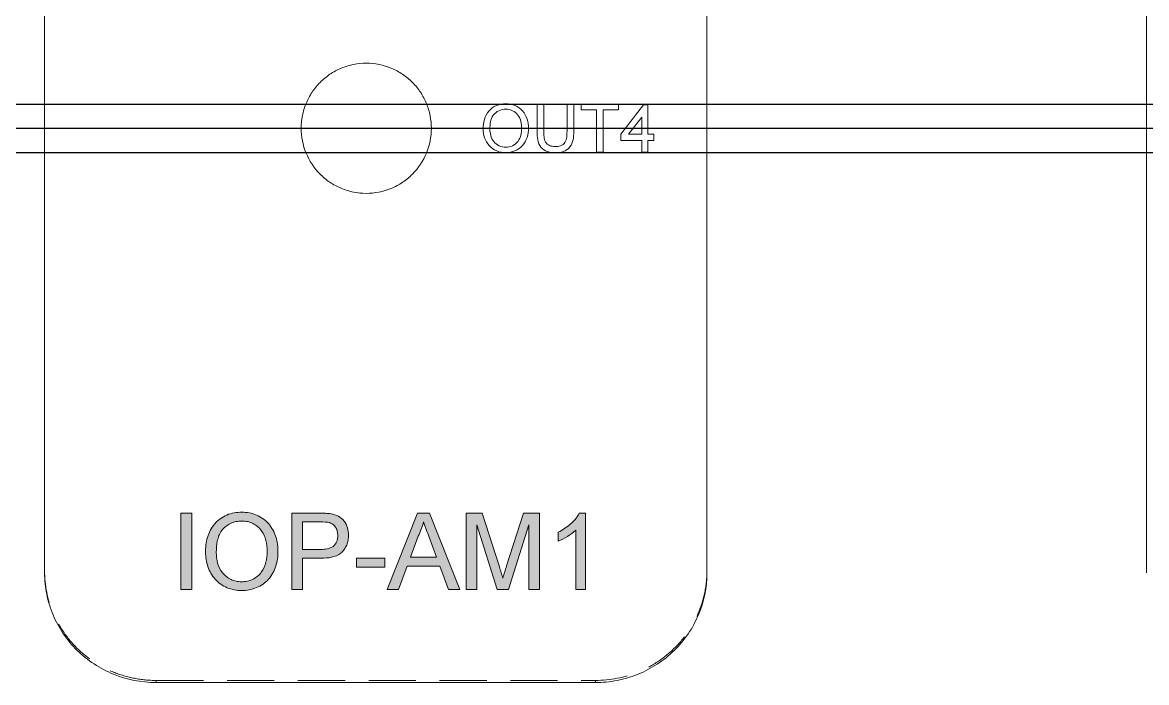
# Model space of a CAD drawing. Header units: millimetres. Extents: x 661 to 1125, y 84 to 277.
# Drawn here: x 1033.67 to 1063.9, y 104.64 to 122.39 of the extents above; entities that cross this region are included whole.
import ezdxf

# ---------------------------------------------------------------- set-up
doc = ezdxf.new("R2010")
doc.units = ezdxf.units.MM
doc.linetypes.add('HIDDEN', pattern=[1.905, 1.27, -0.635])

# ---------------------------------------------------------------- blocks, each defined once
blk = doc.blocks.new('D')
h = blk.add_hatch(color=3)
h.paths.add_polyline_path([(1042.652, 107.744), (1043.416, 107.744), (1043.416, 107.981), (1042.652, 107.981)])
h.paths.add_polyline_path([(1037.937, 109.193), (1037.937, 107.138), (1038.227, 107.138), (1038.227, 109.193)])
edge = h.paths.add_edge_path()
edge.add_line((1047.578, 109.193), (1047.146, 109.193))
edge.add_line((1047.146, 109.193), (1046.691, 107.776))
edge.add_spline(control_points=[(1046.691, 107.776), (1046.683, 107.749), (1046.674, 107.722), (1046.665, 107.694), (1046.657, 107.667), (1046.649, 107.64), (1046.64, 107.613), (1046.623, 107.558), (1046.606, 107.504), (1046.59, 107.449)], knot_values=[0, 0, 0, 0, 0.000087, 0.000087, 0.000087, 0.000174, 0.000174, 0.000174, 0.000347, 0.000347, 0.000347, 0.000347], degree=3, periodic=0)
edge.add_spline(control_points=[(1046.59, 107.449), (1046.576, 107.5), (1046.56, 107.55), (1046.545, 107.6), (1046.537, 107.626), (1046.529, 107.651), (1046.521, 107.676), (1046.513, 107.701), (1046.505, 107.726), (1046.498, 107.751)], knot_values=[0, 0, 0, 0, 0.00016, 0.00016, 0.00016, 0.00024, 0.00024, 0.00024, 0.000321, 0.000321, 0.000321, 0.000321], degree=3, periodic=0)
edge.add_line((1046.498, 107.751), (1046.038, 109.193))
edge.add_line((1046.038, 109.193), (1045.602, 109.193))
edge.add_line((1045.602, 109.193), (1045.602, 107.138))
edge.add_line((1045.602, 107.138), (1045.892, 107.138))
edge.add_line((1045.892, 107.138), (1045.892, 108.877))
edge.add_line((1045.892, 108.877), (1046.437, 107.138))
edge.add_line((1046.437, 107.138), (1046.74, 107.138))
edge.add_line((1046.74, 107.138), (1047.288, 108.877))
edge.add_line((1047.288, 108.877), (1047.288, 107.138))
edge.add_line((1047.288, 107.138), (1047.578, 107.138))
edge.add_line((1047.578, 107.138), (1047.578, 109.193))
h.paths.add_polyline_path([(1044.293, 109.193), (1043.477, 107.138), (1043.785, 107.138), (1044.019, 107.77), (1044.895, 107.77), (1045.128, 107.138), (1045.436, 107.138), (1044.62, 109.193)])
edge = h.paths.add_edge_path(flags=16)
edge.add_line((1044.106, 108.008), (1044.316, 108.576))
edge.add_spline(control_points=[(1044.316, 108.576), (1044.347, 108.637), (1044.375, 108.698), (1044.422, 108.825), (1044.441, 108.89), (1044.457, 108.956)], knot_values=[0, 0, 0, 0, 0.5, 0.5, 1, 1, 1, 1], degree=3, periodic=0)
edge.add_spline(control_points=[(1044.457, 108.956), (1044.469, 108.922), (1044.482, 108.888), (1044.495, 108.854), (1044.507, 108.82), (1044.519, 108.786), (1044.532, 108.752), (1044.558, 108.684), (1044.583, 108.616), (1044.608, 108.548)], knot_values=[0, 0, 0, 0, 0.00011, 0.00011, 0.00011, 0.000221, 0.000221, 0.000221, 0.000442, 0.000442, 0.000442, 0.000442], degree=3, periodic=0)
edge.add_line((1044.608, 108.548), (1044.807, 108.008))
edge.add_line((1044.807, 108.008), (1044.106, 108.008))
edge = h.paths.add_edge_path()
edge.add_spline(control_points=[(1042.441, 108.602), (1042.44, 108.67), (1042.432, 108.736), (1042.393, 108.864), (1042.362, 108.925), (1042.28, 109.034), (1042.228, 109.078), (1042.107, 109.143), (1042.041, 109.161), (1041.973, 109.174)], knot_values=[0, 0, 0, 0, 0.25, 0.25, 0.5, 0.5, 0.75, 0.75, 1, 1, 1, 1], degree=3, periodic=0)
edge.add_spline(control_points=[(1041.973, 109.174), (1041.948, 109.178), (1041.923, 109.182), (1041.897, 109.184), (1041.872, 109.187), (1041.847, 109.188), (1041.821, 109.189), (1041.77, 109.192), (1041.719, 109.193), (1041.669, 109.193)], knot_values=[0, 0, 0, 0, 0.000076, 0.000076, 0.000076, 0.000153, 0.000153, 0.000153, 0.000305, 0.000305, 0.000305, 0.000305], degree=3, periodic=0)
edge.add_line((1041.669, 109.193), (1040.914, 109.193))
edge.add_line((1040.914, 109.193), (1040.914, 107.138))
edge.add_line((1040.914, 107.138), (1041.203, 107.138))
edge.add_line((1041.203, 107.138), (1041.203, 107.981))
edge.add_line((1041.203, 107.981), (1041.707, 107.981))
edge.add_spline(control_points=[(1041.707, 107.981), (1041.799, 107.983), (1041.892, 107.987), (1042.073, 108.026), (1042.164, 108.058), (1042.27, 108.144), (1042.3, 108.18), (1042.352, 108.255), (1042.375, 108.294), (1042.409, 108.378), (1042.422, 108.423), (1042.438, 108.512), (1042.441, 108.557), (1042.441, 108.602)], knot_values=[0, 0, 0, 0, 0.25, 0.25, 0.5, 0.5, 0.625, 0.625, 0.75, 0.75, 0.875, 0.875, 1, 1, 1, 1], degree=3, periodic=0)
edge = h.paths.add_edge_path(flags=16)
edge.add_line((1041.203, 108.218), (1041.203, 108.956))
edge.add_line((1041.203, 108.956), (1041.694, 108.956))
edge.add_spline(control_points=[(1041.694, 108.956), (1041.773, 108.955), (1041.853, 108.957), (1041.931, 108.938)], knot_values=[0, 0, 0, 0, 1, 1, 1, 1], degree=3, periodic=0)
edge.add_spline(control_points=[(1041.931, 108.938), (1041.966, 108.926), (1041.999, 108.91), (1042.056, 108.864), (1042.08, 108.835), (1042.118, 108.772), (1042.131, 108.738), (1042.148, 108.667), (1042.151, 108.631), (1042.152, 108.594)], knot_values=[0, 0, 0, 0, 0.25, 0.25, 0.5, 0.5, 0.75, 0.75, 1, 1, 1, 1], degree=3, periodic=0)
edge.add_spline(control_points=[(1042.152, 108.594), (1042.151, 108.538), (1042.144, 108.482), (1042.104, 108.378), (1042.07, 108.331), (1041.98, 108.263), (1041.924, 108.244), (1041.813, 108.222), (1041.756, 108.219), (1041.699, 108.218)], knot_values=[0, 0, 0, 0, 0.25, 0.25, 0.5, 0.5, 0.75, 0.75, 1, 1, 1, 1], degree=3, periodic=0)
edge.add_line((1041.699, 108.218), (1041.203, 108.218))
edge = h.paths.add_edge_path()
edge.add_spline(control_points=[(1048.647, 109.193), (1048.631, 109.164), (1048.616, 109.135), (1048.58, 109.082), (1048.561, 109.057), (1048.499, 108.983), (1048.453, 108.937), (1048.355, 108.851), (1048.303, 108.812), (1048.194, 108.74), (1048.137, 108.709), (1048.079, 108.679)], knot_values=[0, 0, 0, 0, 0.125, 0.125, 0.25, 0.25, 0.5, 0.5, 0.75, 0.75, 1, 1, 1, 1], degree=3, periodic=0)
edge.add_line((1048.079, 108.679), (1048.079, 108.436))
edge.add_spline(control_points=[(1048.079, 108.436), (1048.166, 108.472), (1048.25, 108.517), (1048.41, 108.617), (1048.485, 108.674), (1048.553, 108.739)], knot_values=[0, 0, 0, 0, 0.5, 0.5, 1, 1, 1, 1], degree=3, periodic=0)
edge.add_line((1048.553, 108.739), (1048.553, 107.138))
edge.add_line((1048.553, 107.138), (1048.816, 107.138))
edge.add_line((1048.816, 107.138), (1048.816, 109.193))
edge.add_line((1048.816, 109.193), (1048.647, 109.193))
edge = h.paths.add_edge_path()
edge.add_spline(control_points=[(1040.545, 108.162), (1040.544, 108.229), (1040.541, 108.296), (1040.522, 108.427), (1040.508, 108.492), (1040.447, 108.683), (1040.383, 108.805), (1040.206, 109.009), (1040.093, 109.088), (1039.907, 109.168), (1039.842, 109.187), (1039.708, 109.214), (1039.64, 109.218), (1039.571, 109.219)], knot_values=[0, 0, 0, 0, 0.125, 0.125, 0.25, 0.25, 0.5, 0.5, 0.75, 0.75, 0.875, 0.875, 1, 1, 1, 1], degree=3, periodic=0)
edge.add_spline(control_points=[(1039.571, 109.219), (1039.502, 109.218), (1039.433, 109.214), (1039.298, 109.189), (1039.231, 109.17), (1039.041, 109.088), (1038.928, 109.004), (1038.795, 108.848), (1038.755, 108.791), (1038.692, 108.67), (1038.668, 108.607), (1038.629, 108.476), (1038.616, 108.409), (1038.599, 108.274), (1038.597, 108.207), (1038.596, 108.138)], knot_values=[0, 0, 0, 0, 0.125, 0.125, 0.25, 0.25, 0.5, 0.5, 0.625, 0.625, 0.75, 0.75, 0.875, 0.875, 1, 1, 1, 1], degree=3, periodic=0)
edge.add_spline(control_points=[(1038.596, 108.138), (1038.597, 108.007), (1038.617, 107.879), (1038.704, 107.631), (1038.768, 107.514), (1038.946, 107.317), (1039.057, 107.239), (1039.24, 107.162), (1039.304, 107.142), (1039.436, 107.118), (1039.503, 107.113), (1039.57, 107.112)], knot_values=[0, 0, 0, 0, 0.25, 0.25, 0.5, 0.5, 0.75, 0.75, 0.875, 0.875, 1, 1, 1, 1], degree=3, periodic=0)
edge.add_spline(control_points=[(1039.57, 107.112), (1039.638, 107.113), (1039.705, 107.118), (1039.837, 107.144), (1039.903, 107.164), (1040.028, 107.216), (1040.087, 107.247), (1040.197, 107.323), (1040.249, 107.369), (1040.381, 107.52), (1040.445, 107.641), (1040.506, 107.831), (1040.521, 107.896), (1040.541, 108.028), (1040.544, 108.095), (1040.545, 108.162)], knot_values=[0, 0, 0, 0, 0.125, 0.125, 0.25, 0.25, 0.375, 0.375, 0.5, 0.5, 0.75, 0.75, 0.875, 0.875, 1, 1, 1, 1], degree=3, periodic=0)
edge = h.paths.add_edge_path(flags=16)
edge.add_spline(control_points=[(1038.885, 108.135), (1038.887, 108.238), (1038.893, 108.34), (1038.934, 108.54), (1038.97, 108.64), (1039.063, 108.765), (1039.099, 108.8), (1039.18, 108.865), (1039.224, 108.893), (1039.317, 108.938), (1039.367, 108.955), (1039.469, 108.977), (1039.521, 108.981), (1039.573, 108.982)], knot_values=[0, 0, 0, 0, 0.25, 0.25, 0.5, 0.5, 0.625, 0.625, 0.75, 0.75, 0.875, 0.875, 1, 1, 1, 1], degree=3, periodic=0)
edge.add_spline(control_points=[(1039.573, 108.982), (1039.624, 108.981), (1039.674, 108.977), (1039.772, 108.955), (1039.821, 108.939), (1039.956, 108.873), (1040.036, 108.808), (1040.154, 108.648), (1040.195, 108.555), (1040.245, 108.363), (1040.254, 108.264), (1040.255, 108.164)], knot_values=[0, 0, 0, 0, 0.125, 0.125, 0.25, 0.25, 0.5, 0.5, 0.75, 0.75, 1, 1, 1, 1], degree=3, periodic=0)
edge.add_spline(control_points=[(1040.255, 108.164), (1040.254, 108.065), (1040.246, 107.967), (1040.198, 107.776), (1040.157, 107.682), (1040.035, 107.523), (1039.955, 107.457), (1039.818, 107.39), (1039.77, 107.375), (1039.672, 107.353), (1039.62, 107.35), (1039.569, 107.349)], knot_values=[0, 0, 0, 0, 0.25, 0.25, 0.5, 0.5, 0.75, 0.75, 0.875, 0.875, 1, 1, 1, 1], degree=3, periodic=0)
edge.add_spline(control_points=[(1039.569, 107.349), (1039.52, 107.35), (1039.471, 107.353), (1039.375, 107.373), (1039.327, 107.389), (1039.194, 107.451), (1039.116, 107.514), (1038.993, 107.664), (1038.948, 107.753), (1038.896, 107.941), (1038.887, 108.038), (1038.885, 108.135)], knot_values=[0, 0, 0, 0, 0.125, 0.125, 0.25, 0.25, 0.5, 0.5, 0.75, 0.75, 1, 1, 1, 1], degree=3, periodic=0)
at = {"color": 3, "linetype": 'Continuous', "lineweight": 15}
for p, q in [((1034.269, 239.48), (1034.269, 107.586)), ((1052.079, 239.48), (1052.079, 107.586)), ((1047.691, 120.188), (1047.51, 120.188)), ((1047.51, 120.188), (1047.51, 119.449)), ((1047.691, 119.458), (1047.691, 120.188)), ((1048.498, 120.188), (1048.316, 120.188)), ((1048.316, 120.188), (1048.316, 119.458)), ((1048.498, 119.449), (1048.498, 120.188)), ((1049.699, 120.188), (1048.695, 120.188)), ((1048.695, 120.188), (1048.695, 120.04)), ((1048.695, 120.04), (1049.107, 120.04)), ((1049.107, 120.04), (1049.107, 118.904)), ((1049.288, 120.04), (1049.699, 120.04)), ((1049.288, 118.904), (1049.288, 120.04)), ((1049.699, 120.04), (1049.699, 120.188)), ((1050.374, 120.171), (1049.765, 119.381)), ((1050.49, 120.171), (1050.374, 120.171)), ((1050.49, 119.381), (1050.49, 120.171)), ((1049.968, 119.381), (1050.325, 119.844)), ((1050.325, 119.844), (1050.325, 119.381)), ((1049.765, 119.381), (1049.765, 119.216)), ((1050.325, 119.381), (1049.968, 119.381)), ((1050.654, 119.381), (1050.49, 119.381)), ((1050.654, 119.216), (1050.654, 119.381)), ((1049.765, 119.216), (1050.325, 119.216)), ((1050.325, 119.216), (1050.325, 118.904)), ((1050.49, 118.904), (1050.49, 119.216)), ((1050.49, 119.216), (1050.654, 119.216)), ((1049.107, 118.904), (1049.288, 118.904)), ((1050.325, 118.904), (1050.49, 118.904)), ((1038.227, 109.193), (1037.937, 109.193)), ((1037.937, 109.193), (1037.937, 107.138)), ((1038.227, 107.138), (1038.227, 109.193)), ((1040.914, 109.193), (1040.914, 107.138)), ((1041.669, 109.193), (1040.914, 109.193)), ((1044.293, 109.193), (1043.477, 107.138)), ((1044.62, 109.193), (1044.293, 109.193)), ((1045.436, 107.138), (1044.62, 109.193)), ((1045.602, 109.193), (1045.602, 107.138)), ((1046.038, 109.193), (1045.602, 109.193)), ((1046.498, 107.751), (1046.038, 109.193)), ((1047.146, 109.193), (1046.691, 107.776)), ((1047.578, 109.193), (1047.146, 109.193)), ((1047.578, 107.138), (1047.578, 109.193)), ((1048.816, 109.193), (1048.647, 109.193)), ((1048.816, 107.138), (1048.816, 109.193)), ((1041.203, 108.956), (1041.694, 108.956)), ((1041.203, 108.218), (1041.203, 108.956)), ((1045.892, 107.138), (1045.892, 108.877)), ((1045.892, 108.877), (1046.437, 107.138)), ((1046.74, 107.138), (1047.288, 108.877)), ((1047.288, 108.877), (1047.288, 107.138)), ((1044.106, 108.008), (1044.316, 108.576)), ((1044.608, 108.548), (1044.807, 108.008)), ((1048.079, 108.679), (1048.079, 108.436)), ((1048.553, 108.739), (1048.553, 107.138)), ((1041.699, 108.218), (1041.203, 108.218)), ((1041.203, 107.981), (1041.707, 107.981)), ((1041.203, 107.138), (1041.203, 107.981)), ((1043.416, 107.981), (1042.652, 107.981)), ((1042.652, 107.981), (1042.652, 107.744)), ((1043.416, 107.744), (1043.416, 107.981)), ((1044.807, 108.008), (1044.106, 108.008)), ((1042.652, 107.744), (1043.416, 107.744)), ((1043.785, 107.138), (1044.019, 107.77)), ((1044.019, 107.77), (1044.895, 107.77)), ((1044.895, 107.77), (1045.128, 107.138)), ((1037.937, 107.138), (1038.227, 107.138)), ((1040.914, 107.138), (1041.203, 107.138)), ((1043.477, 107.138), (1043.785, 107.138)), ((1045.128, 107.138), (1045.436, 107.138)), ((1045.602, 107.138), (1045.892, 107.138)), ((1046.437, 107.138), (1046.74, 107.138)), ((1047.288, 107.138), (1047.578, 107.138)), ((1048.553, 107.138), (1048.816, 107.138)), ((1037.269, 104.638), (1049.079, 104.638))]:
    blk.add_line(p, q, dxfattribs=at)
at = {"color": 4, "linetype": 'Continuous', "lineweight": 15}
blk.add_line((1063.898, 239.48), (1063.898, 107.586), dxfattribs=at)
for p, q in [((1012.175, 120.194), (1125.244, 120.194)), ((1012.175, 119.544), (1125.244, 119.544)), ((1012.175, 118.894), (1125.244, 118.894))]:
    blk.add_line(p, q)
at = {"color": 3, "linetype": 'HIDDEN', "lineweight": 0}
for p, q in [((1037.269, 104.694), (1049.079, 104.694)), ((1037.269, 104.638), (1037.269, 104.694)), ((1049.079, 104.694), (1049.079, 104.638))]:
    blk.add_line(p, q, dxfattribs=at)
at = {"color": 3, "linetype": 'Continuous', "lineweight": 15}
for points, knots in [([(1044.669, 119.543), (1044.669, 119.658), (1044.657, 119.771), (1044.614, 119.993), (1044.58, 120.104), (1044.493, 120.315), (1044.44, 120.415), (1044.314, 120.605), (1044.241, 120.696), (1044.08, 120.858), (1043.992, 120.93), (1043.801, 121.059), (1043.698, 121.114), (1043.381, 121.247), (1043.149, 121.293), (1042.805, 121.294), (1042.688, 121.282), (1042.462, 121.237), (1042.352, 121.203), (1042.14, 121.115), (1042.037, 121.059), (1041.847, 120.932), (1041.759, 120.859), (1041.596, 120.695), (1041.524, 120.606), (1041.398, 120.417), (1041.344, 120.315), (1041.257, 120.104), (1041.224, 119.995), (1041.18, 119.772), (1041.169, 119.657), (1041.169, 119.317), (1041.214, 119.088), (1041.386, 118.669), (1041.515, 118.473), (1041.756, 118.231), (1041.845, 118.156), (1042.036, 118.028), (1042.137, 117.974), (1042.349, 117.885), (1042.461, 117.851), (1042.686, 117.805), (1042.8, 117.794), (1043.148, 117.793), (1043.378, 117.839), (1043.698, 117.972), (1043.799, 118.026), (1043.989, 118.154), (1044.079, 118.228), (1044.321, 118.471), (1044.45, 118.666), (1044.623, 119.086), (1044.669, 119.314), (1044.669, 119.543)], [0, 0, 0, 0, 0.03125, 0.03125, 0.0625, 0.0625, 0.09375, 0.09375, 0.125, 0.125, 0.15625, 0.15625, 0.1875, 0.1875, 0.25, 0.25, 0.28125, 0.28125, 0.3125, 0.3125, 0.34375, 0.34375, 0.375, 0.375, 0.40625, 0.40625, 0.4375, 0.4375, 0.46875, 0.46875, 0.5, 0.5, 0.5625, 0.5625, 0.625, 0.625, 0.65625, 0.65625, 0.6875, 0.6875, 0.71875, 0.71875, 0.75, 0.75, 0.8125, 0.8125, 0.84375, 0.84375, 0.875, 0.875, 0.9375, 0.9375, 1, 1, 1, 1]), ([(1046.671, 120.204), (1046.584, 120.202), (1046.498, 120.19), (1046.34, 120.123), (1046.269, 120.07), (1046.158, 119.941), (1046.118, 119.863), (1046.07, 119.699), (1046.062, 119.614), (1046.061, 119.529)], [0, 0, 0, 0, 0.25, 0.25, 0.5, 0.5, 0.75, 0.75, 1, 1, 1, 1]), ([(1046.242, 119.527), (1046.243, 119.591), (1046.247, 119.655), (1046.273, 119.78), (1046.295, 119.842), (1046.372, 119.946), (1046.425, 119.986), (1046.541, 120.043), (1046.607, 120.055), (1046.672, 120.056)], [0, 0, 0, 0, 0.25, 0.25, 0.5, 0.5, 0.75, 0.75, 1, 1, 1, 1]), ([(1047.279, 119.544), (1047.278, 119.627), (1047.269, 119.71), (1047.218, 119.87), (1047.178, 119.945), (1047.067, 120.073), (1046.997, 120.122), (1046.842, 120.189), (1046.756, 120.203), (1046.671, 120.204)], [0, 0, 0, 0, 0.25, 0.25, 0.5, 0.5, 0.75, 0.75, 1, 1, 1, 1]), ([(1046.672, 120.056), (1046.735, 120.055), (1046.798, 120.043), (1046.911, 119.988), (1046.961, 119.947), (1047.035, 119.847), (1047.061, 119.79), (1047.092, 119.669), (1047.098, 119.607), (1047.098, 119.545)], [0, 0, 0, 0, 0.25, 0.25, 0.5, 0.5, 0.75, 0.75, 1, 1, 1, 1]), ([(1046.061, 119.529), (1046.062, 119.446), (1046.074, 119.366), (1046.129, 119.211), (1046.169, 119.138), (1046.28, 119.015), (1046.35, 118.966), (1046.502, 118.902), (1046.586, 118.888), (1046.67, 118.887)], [0, 0, 0, 0, 0.25, 0.25, 0.5, 0.5, 0.75, 0.75, 1, 1, 1, 1]), ([(1046.669, 119.035), (1046.608, 119.037), (1046.546, 119.047), (1046.435, 119.099), (1046.386, 119.138), (1046.309, 119.232), (1046.281, 119.288), (1046.249, 119.405), (1046.243, 119.466), (1046.242, 119.527)], [0, 0, 0, 0, 0.25, 0.25, 0.5, 0.5, 0.75, 0.75, 1, 1, 1, 1]), ([(1047.098, 119.545), (1047.097, 119.483), (1047.092, 119.421), (1047.063, 119.302), (1047.037, 119.243), (1046.96, 119.144), (1046.911, 119.103), (1046.796, 119.047), (1046.733, 119.037), (1046.669, 119.035)], [0, 0, 0, 0, 0.25, 0.25, 0.5, 0.5, 0.75, 0.75, 1, 1, 1, 1]), ([(1046.67, 118.887), (1046.755, 118.889), (1046.839, 118.903), (1046.994, 118.968), (1047.066, 119.016), (1047.176, 119.142), (1047.217, 119.218), (1047.268, 119.376), (1047.278, 119.46), (1047.279, 119.544)], [0, 0, 0, 0, 0.25, 0.25, 0.5, 0.5, 0.75, 0.75, 1, 1, 1, 1]), ([(1047.51, 119.449), (1047.51, 119.377), (1047.514, 119.305), (1047.541, 119.163), (1047.566, 119.092), (1047.657, 118.981), (1047.722, 118.941), (1047.861, 118.894), (1047.933, 118.888), (1048.007, 118.887)], [0, 0, 0, 0, 0.25, 0.25, 0.5, 0.5, 0.75, 0.75, 1, 1, 1, 1]), ([(1047.993, 119.052), (1047.943, 119.053), (1047.893, 119.059), (1047.804, 119.099), (1047.765, 119.132), (1047.714, 119.216), (1047.704, 119.265), (1047.693, 119.361), (1047.691, 119.409), (1047.691, 119.458)], [0, 0, 0, 0, 0.25, 0.25, 0.5, 0.5, 0.75, 0.75, 1, 1, 1, 1]), ([(1048.316, 119.458), (1048.316, 119.407), (1048.314, 119.357), (1048.3, 119.257), (1048.288, 119.207), (1048.236, 119.12), (1048.192, 119.089), (1048.095, 119.057), (1048.044, 119.053), (1047.993, 119.052)], [0, 0, 0, 0, 0.25, 0.25, 0.5, 0.5, 0.75, 0.75, 1, 1, 1, 1]), ([(1048.007, 118.887), (1048.079, 118.888), (1048.152, 118.895), (1048.289, 118.944), (1048.35, 118.986), (1048.441, 119.096), (1048.467, 119.166), (1048.494, 119.306), (1048.497, 119.378), (1048.498, 119.449)], [0, 0, 0, 0, 0.25, 0.25, 0.5, 0.5, 0.75, 0.75, 1, 1, 1, 1]), ([(1039.571, 109.219), (1039.502, 109.218), (1039.433, 109.214), (1039.298, 109.189), (1039.231, 109.17), (1039.041, 109.088), (1038.928, 109.004), (1038.795, 108.848), (1038.755, 108.791), (1038.692, 108.67), (1038.668, 108.607), (1038.629, 108.476), (1038.616, 108.409), (1038.599, 108.274), (1038.597, 108.207), (1038.596, 108.138)], [0, 0, 0, 0, 0.125, 0.125, 0.25, 0.25, 0.5, 0.5, 0.625, 0.625, 0.75, 0.75, 0.875, 0.875, 1, 1, 1, 1]), ([(1040.545, 108.162), (1040.544, 108.229), (1040.541, 108.296), (1040.522, 108.427), (1040.508, 108.492), (1040.447, 108.683), (1040.383, 108.805), (1040.206, 109.009), (1040.093, 109.088), (1039.907, 109.168), (1039.842, 109.187), (1039.708, 109.214), (1039.64, 109.218), (1039.571, 109.219)], [0, 0, 0, 0, 0.125, 0.125, 0.25, 0.25, 0.5, 0.5, 0.75, 0.75, 0.875, 0.875, 1, 1, 1, 1]), ([(1041.973, 109.174), (1041.948, 109.178), (1041.923, 109.182), (1041.897, 109.184), (1041.872, 109.187), (1041.847, 109.188), (1041.821, 109.189), (1041.77, 109.192), (1041.719, 109.193), (1041.669, 109.193)], [0, 0, 0, 0, 0.0000764783, 0.0000764783, 0.0000764783, 0.0001529307, 0.0001529307, 0.0001529307, 0.0003054867, 0.0003054867, 0.0003054867, 0.0003054867]), ([(1042.441, 108.602), (1042.44, 108.67), (1042.432, 108.736), (1042.393, 108.864), (1042.362, 108.925), (1042.28, 109.034), (1042.228, 109.078), (1042.107, 109.143), (1042.041, 109.161), (1041.973, 109.174)], [0, 0, 0, 0, 0.25, 0.25, 0.5, 0.5, 0.75, 0.75, 1, 1, 1, 1]), ([(1048.647, 109.193), (1048.631, 109.164), (1048.616, 109.135), (1048.58, 109.082), (1048.561, 109.057), (1048.499, 108.983), (1048.453, 108.937), (1048.355, 108.851), (1048.303, 108.812), (1048.194, 108.74), (1048.137, 108.709), (1048.079, 108.679)], [0, 0, 0, 0, 0.125, 0.125, 0.25, 0.25, 0.5, 0.5, 0.75, 0.75, 1, 1, 1, 1]), ([(1038.885, 108.135), (1038.887, 108.238), (1038.893, 108.34), (1038.934, 108.54), (1038.97, 108.64), (1039.063, 108.765), (1039.099, 108.8), (1039.18, 108.865), (1039.224, 108.893), (1039.317, 108.938), (1039.367, 108.955), (1039.469, 108.977), (1039.521, 108.981), (1039.573, 108.982)], [0, 0, 0, 0, 0.25, 0.25, 0.5, 0.5, 0.625, 0.625, 0.75, 0.75, 0.875, 0.875, 1, 1, 1, 1]), ([(1039.573, 108.982), (1039.624, 108.981), (1039.674, 108.977), (1039.772, 108.955), (1039.821, 108.939), (1039.956, 108.873), (1040.036, 108.808), (1040.154, 108.648), (1040.195, 108.555), (1040.245, 108.363), (1040.254, 108.264), (1040.255, 108.164)], [0, 0, 0, 0, 0.125, 0.125, 0.25, 0.25, 0.5, 0.5, 0.75, 0.75, 1, 1, 1, 1]), ([(1041.931, 108.938), (1041.966, 108.926), (1041.999, 108.91), (1042.056, 108.864), (1042.08, 108.835), (1042.118, 108.772), (1042.131, 108.738), (1042.148, 108.667), (1042.151, 108.631), (1042.152, 108.594)], [0, 0, 0, 0, 0.25, 0.25, 0.5, 0.5, 0.75, 0.75, 1, 1, 1, 1]), ([(1044.316, 108.576), (1044.347, 108.637), (1044.375, 108.698), (1044.422, 108.825), (1044.441, 108.89), (1044.457, 108.956)], [0, 0, 0, 0, 0.5, 0.5, 1, 1, 1, 1]), ([(1044.457, 108.956), (1044.469, 108.922), (1044.482, 108.888), (1044.495, 108.854), (1044.507, 108.82), (1044.519, 108.786), (1044.532, 108.752), (1044.558, 108.684), (1044.583, 108.616), (1044.608, 108.548)], [0, 0, 0, 0, 0.0001104575, 0.0001104575, 0.0001104575, 0.0002209089, 0.0002209089, 0.0002209089, 0.0004418191, 0.0004418191, 0.0004418191, 0.0004418191]), ([(1042.152, 108.594), (1042.151, 108.538), (1042.144, 108.482), (1042.104, 108.378), (1042.07, 108.331), (1041.98, 108.263), (1041.924, 108.244), (1041.813, 108.222), (1041.756, 108.219), (1041.699, 108.218)], [0, 0, 0, 0, 0.25, 0.25, 0.5, 0.5, 0.75, 0.75, 1, 1, 1, 1]), ([(1041.707, 107.981), (1041.799, 107.983), (1041.892, 107.987), (1042.073, 108.026), (1042.164, 108.058), (1042.27, 108.144), (1042.3, 108.18), (1042.352, 108.255), (1042.375, 108.294), (1042.409, 108.378), (1042.422, 108.423), (1042.438, 108.512), (1042.441, 108.557), (1042.441, 108.602)], [0, 0, 0, 0, 0.25, 0.25, 0.5, 0.5, 0.625, 0.625, 0.75, 0.75, 0.875, 0.875, 1, 1, 1, 1]), ([(1048.079, 108.436), (1048.166, 108.472), (1048.25, 108.517), (1048.41, 108.617), (1048.485, 108.674), (1048.553, 108.739)], [0, 0, 0, 0, 0.5, 0.5, 1, 1, 1, 1]), ([(1038.596, 108.138), (1038.597, 108.007), (1038.617, 107.879), (1038.704, 107.631), (1038.768, 107.514), (1038.946, 107.317), (1039.057, 107.239), (1039.24, 107.162), (1039.304, 107.142), (1039.436, 107.118), (1039.503, 107.113), (1039.57, 107.112)], [0, 0, 0, 0, 0.25, 0.25, 0.5, 0.5, 0.75, 0.75, 0.875, 0.875, 1, 1, 1, 1]), ([(1039.569, 107.349), (1039.52, 107.35), (1039.471, 107.353), (1039.375, 107.373), (1039.327, 107.389), (1039.194, 107.451), (1039.116, 107.514), (1038.993, 107.664), (1038.948, 107.753), (1038.896, 107.941), (1038.887, 108.038), (1038.885, 108.135)], [0, 0, 0, 0, 0.125, 0.125, 0.25, 0.25, 0.5, 0.5, 0.75, 0.75, 1, 1, 1, 1]), ([(1040.255, 108.164), (1040.254, 108.065), (1040.246, 107.967), (1040.198, 107.776), (1040.157, 107.682), (1040.035, 107.523), (1039.955, 107.457), (1039.818, 107.39), (1039.77, 107.375), (1039.672, 107.353), (1039.62, 107.35), (1039.569, 107.349)], [0, 0, 0, 0, 0.25, 0.25, 0.5, 0.5, 0.75, 0.75, 0.875, 0.875, 1, 1, 1, 1]), ([(1039.57, 107.112), (1039.638, 107.113), (1039.705, 107.118), (1039.837, 107.144), (1039.903, 107.164), (1040.028, 107.216), (1040.087, 107.247), (1040.197, 107.323), (1040.249, 107.369), (1040.381, 107.52), (1040.445, 107.641), (1040.506, 107.831), (1040.521, 107.896), (1040.541, 108.028), (1040.544, 108.095), (1040.545, 108.162)], [0, 0, 0, 0, 0.125, 0.125, 0.25, 0.25, 0.375, 0.375, 0.5, 0.5, 0.75, 0.75, 0.875, 0.875, 1, 1, 1, 1]), ([(1046.59, 107.449), (1046.576, 107.5), (1046.56, 107.55), (1046.545, 107.6), (1046.537, 107.626), (1046.529, 107.651), (1046.521, 107.676), (1046.513, 107.701), (1046.505, 107.726), (1046.498, 107.751)], [0, 0, 0, 0, 0.000160269, 0.000160269, 0.000160269, 0.0002404157, 0.0002404157, 0.0002404157, 0.0003205627, 0.0003205627, 0.0003205627, 0.0003205627]), ([(1046.691, 107.776), (1046.683, 107.749), (1046.674, 107.722), (1046.665, 107.694), (1046.657, 107.667), (1046.649, 107.64), (1046.64, 107.613), (1046.623, 107.558), (1046.606, 107.504), (1046.59, 107.449)], [0, 0, 0, 0, 0.0000867464, 0.0000867464, 0.0000867464, 0.0001735004, 0.0001735004, 0.0001735004, 0.0003470017, 0.0003470017, 0.0003470017, 0.0003470017]), ([(1034.269, 107.586), (1034.269, 107.392), (1034.288, 107.2), (1034.364, 106.823), (1034.422, 106.636), (1034.572, 106.279), (1034.664, 106.11), (1034.882, 105.79), (1035.008, 105.638), (1035.285, 105.366), (1035.436, 105.244), (1035.763, 105.029), (1035.938, 104.937), (1036.479, 104.716), (1036.872, 104.638), (1037.269, 104.638)], [0, 0, 0, 0, 0.125, 0.125, 0.25, 0.25, 0.375, 0.375, 0.5, 0.5, 0.625, 0.625, 0.75, 0.75, 1, 1, 1, 1]), ([(1049.079, 104.638), (1049.277, 104.638), (1049.471, 104.657), (1049.855, 104.732), (1050.045, 104.789), (1050.408, 104.936), (1050.58, 105.027), (1050.906, 105.241), (1051.061, 105.365), (1051.338, 105.637), (1051.462, 105.785), (1051.681, 106.107), (1051.774, 106.278), (1051.999, 106.81), (1052.079, 107.197), (1052.079, 107.586)], [0, 0, 0, 0, 0.125, 0.125, 0.25, 0.25, 0.375, 0.375, 0.5, 0.5, 0.625, 0.625, 0.75, 0.75, 1, 1, 1, 1])]:
    blk.add_open_spline(points, degree=3, knots=knots, dxfattribs=at)
blk.add_open_spline([(1041.694, 108.956), (1041.773, 108.955), (1041.853, 108.957), (1041.931, 108.938)], degree=3, dxfattribs=at)
at = {"color": 3, "linetype": 'HIDDEN', "lineweight": 0}
for points in [[(1037.269, 104.694), (1037.071, 104.694), (1036.876, 104.714), (1036.493, 104.788), (1036.302, 104.845), (1035.939, 104.993), (1035.767, 105.083), (1035.441, 105.297), (1035.286, 105.421), (1035.01, 105.693), (1034.886, 105.841), (1034.666, 106.163), (1034.573, 106.334), (1034.348, 106.866), (1034.269, 107.253), (1034.269, 107.643)], [(1052.079, 107.643), (1052.079, 107.448), (1052.059, 107.256), (1051.983, 106.88), (1051.925, 106.693), (1051.775, 106.336), (1051.683, 106.166), (1051.466, 105.846), (1051.339, 105.694), (1051.062, 105.423), (1050.912, 105.301), (1050.584, 105.085), (1050.409, 104.993), (1049.868, 104.773), (1049.475, 104.694), (1049.079, 104.694)]]:
    blk.add_open_spline(points, degree=3, knots=[0, 0, 0, 0, 0.125, 0.125, 0.25, 0.25, 0.375, 0.375, 0.5, 0.5, 0.625, 0.625, 0.75, 0.75, 1, 1, 1, 1], dxfattribs=at)

msp = doc.modelspace()

# ---------------------------------------------------------------- block references
msp.add_blockref('D', (0, 0))

doc.saveas('drawing.dxf')
